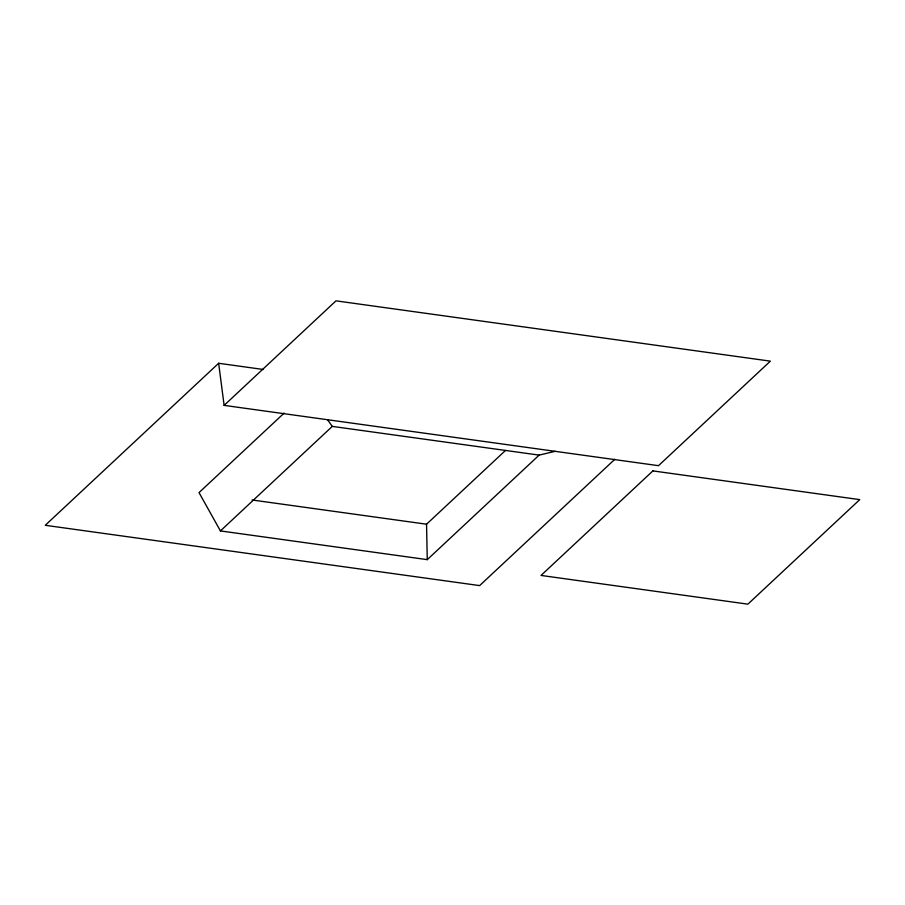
<?xml version="1.0" encoding="UTF-8"?>
<svg xmlns="http://www.w3.org/2000/svg" width="905" height="905" viewBox="0 0 905 905"><rect width="100%" height="100%" fill="white"/><g stroke="black" fill="none" stroke-linecap="round" stroke-linejoin="round"><path stroke-width="1.36" d="M263.378 369.489L218.648 363.278L45.25 525.296L479.627 585.603L614.846 459.265M224.123 405.372L335.993 300.845L770.37 361.152L658.501 465.679L224.123 405.372L218.648 363.278M284.136 413.087L199.021 492.614L220.424 530.918L427.262 559.641L539.142 455.113L555.07 451.324M220.424 530.918L332.293 426.391L539.142 455.113M427.262 559.641L426.549 524.21L505.51 450.43M252.065 499.979L426.549 524.21M327.542 419.739L332.293 426.391M652.901 470.905L541.032 575.433L747.881 604.155L859.75 499.628L652.901 470.905"/></g></svg>
